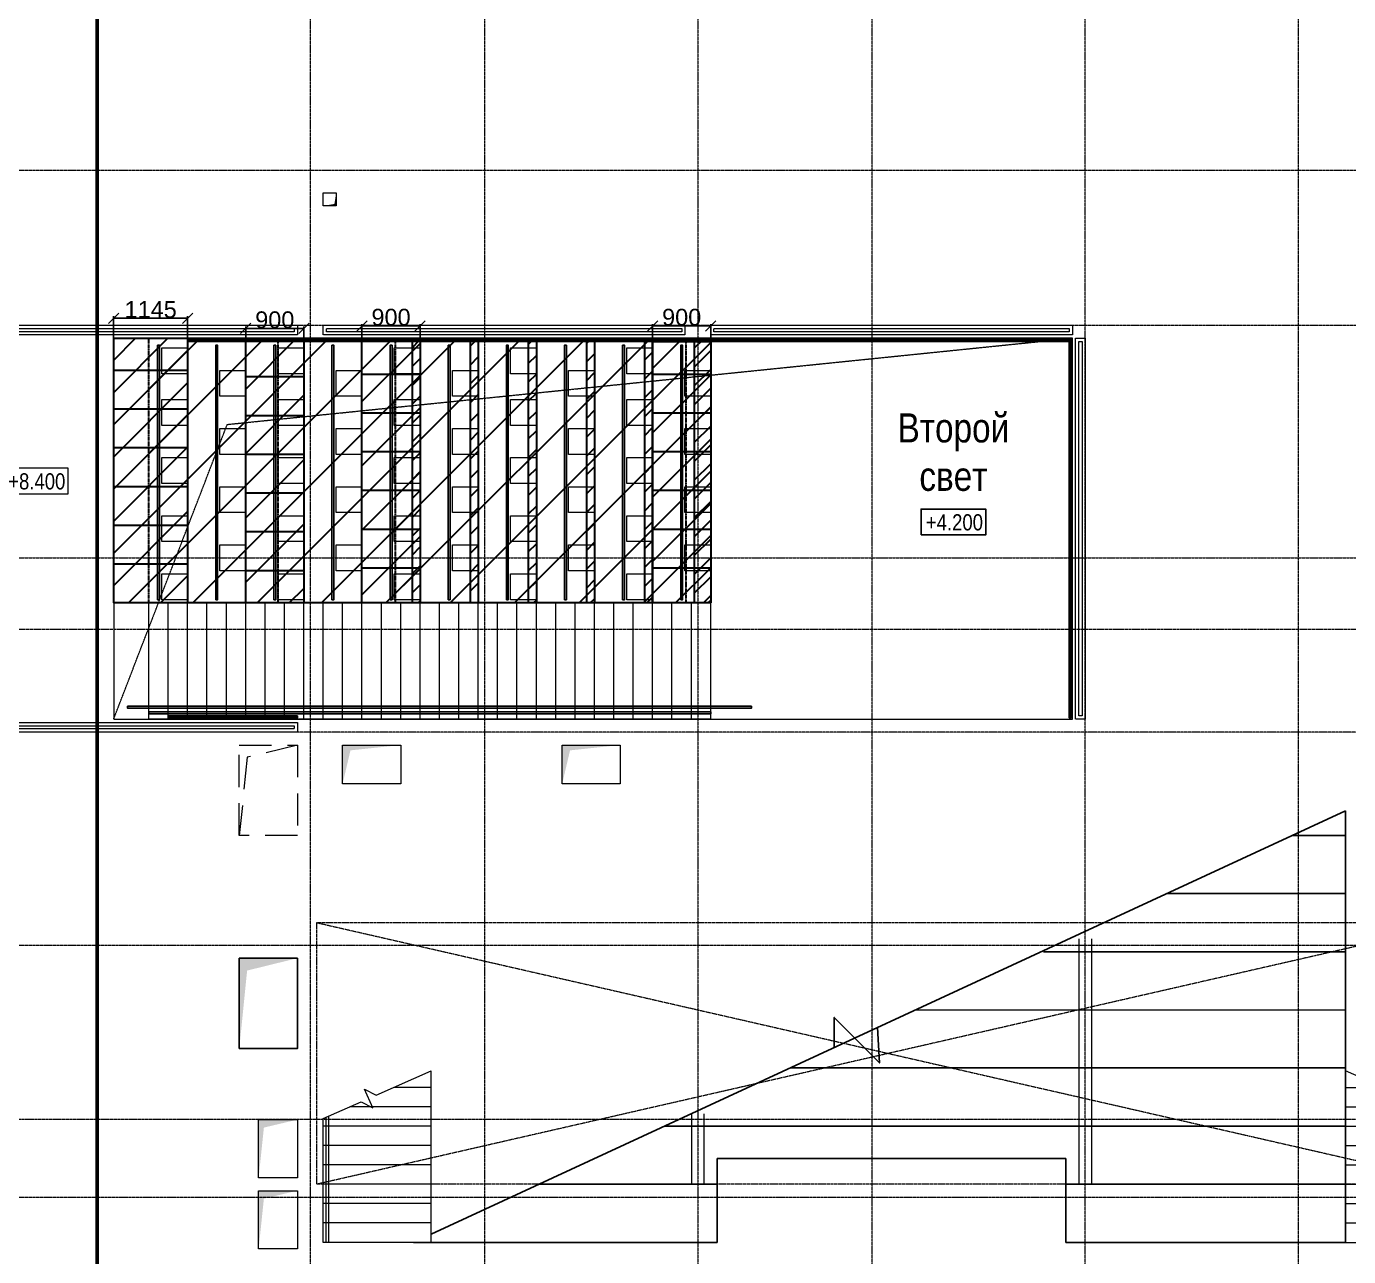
# Model space of a CAD drawing. Header units: millimetres. Extents: x -65509 to 912790, y 446 to 713294.
# Drawn here: x 189502 to 209973, y 369356 to 388404 of the extents above; entities that cross this region are included whole.
import ezdxf
from ezdxf.enums import TextEntityAlignment as Align

# ---------------------------------------------------------------- set-up
doc = ezdxf.new("R2010")
doc.units = ezdxf.units.MM
for name, pattern in [('( Hidden )', [0.375, 0.25, -0.125]), ('CENTER2', [28.575, 19.05, -3.175, 3.175, -3.175]), ('DASHED', [19.05, 12.7, -6.35]), ('HIDDEN', [9.525, 6.35, -3.175])]:
    doc.linetypes.add(name, pattern=pattern)
doc.layers.get('Defpoints').update_dxf_attribs({"color": 250})
for name, color, linetype, lineweight in [('7.7.0) ммп алм резка', 6, 'Continuous', 30), ('7.7.1) ммп демонтаж бетона', 1, 'Continuous', 30), ('7.7.2) ммп кирпич', 20, 'Continuous', 30), ('7.7.3) ммп монтаж бетона', 5, 'Continuous', 30), ('АР_Мебель', 250, 'Continuous', 5), ('АР_Отметка', 250, 'Continuous', 13), ('АР_Разрезы марка', 7, 'Continuous', 13), ('АР_Стены ЖБ', 250, 'Continuous', 35), ('АР_Ф_ЛК', 250, 'Continuous', 5), ('ВК_Шахты', 250, 'Continuous', 9), ('ОВ_Классы', 250, 'Continuous', 0), ('ОВ_Шахты', 250, 'Continuous', 5), ('ОВ_Шахты_блок 4.1', 250, 'Continuous', 25), ('ПБ_Шторы', 8, 'Continuous', 5), ('РД_Ограждения', 250, 'Continuous', 25), ('РД_Оси_100', 250, 'Continuous', 0)]:
    doc.layers.add(name, color=color, linetype=linetype, lineweight=lineweight)
doc.layers.add('АР_Делит', color=250, linetype='Continuous', lineweight=0, plot=False)
doc.layers.add('ЛК_Открытая', color=250, linetype='Continuous')
doc.styles.add('Arial_Narrow_08', font='ARIALN.TTF', dxfattribs={"width": 0.8})
doc.styles.get("Standard").update_dxf_attribs({"font": 'arial.ttf'})
doc.styles.add('style1', font='ARIALN.TTF')
doc.dimstyles.new('ISO-25', dxfattribs={"dimtxt": 2.5, "dimasz": 2.5, "dimexe": 1.25, "dimexo": 0.625, "dimtad": 1, "dimtxsty": 'Standard', "dimcen": 2.5, "dimadec": 0, "dimazin": 0, "dimtfac": 1, "dimtmove": 0, "dimatfit": 3, "dimfxl": 1, "dimarcsym": 0})

# ---------------------------------------------------------------- blocks, each defined once
blk = doc.blocks.new('СОШ_2200_АР_ОСИ_М100_28.05.24')
at = {"layer": 'РД_Оси_100', "linetype": 'CENTER2'}
for p, q in [((73200, -6155), (73200, 139938.679)), ((79200, -6155), (79200, 139938.679)), ((85200, -6155), (85200, 139938.679)), ((88500, -6155), (88500, 139938.679)), ((91800, -6155), (91800, 139938.679)), ((-5954.958, 90900), (119910, 90900)), ((-5954.958, 88500), (119910, 88500)), ((-5954.958, 84900), (119910, 84900)), ((119910, 82200), (-5954.958, 82200)), ((-5954.958, 78900), (119910, 78900)), ((119910, 76200), (-5954.958, 76200)), ((-5954.958, 75000), (119910, 75000))]:
    blk.add_line(p, q, dxfattribs=at)
for points in [[(76500, 139938.679), (76500, -6155)], [(82500, 139938.679), (82500, -6155)]]:
    blk.add_lwpolyline(points, dxfattribs=at)
blk = doc.blocks.new('ЛК_открытая 1 эт 1500')
at = {"layer": 'АР_Ф_ЛК', "color": 5, "lineweight": 0}
for p, q in [((-920, 0), (-920, 2654)), ((-920, 2400), (-343, 2400)), ((-920, 2100), (338, 2100)), ((665, 0), (665, 1956)), ((705, 0), (705, 1938)), ((750, 0), (750, 1918)), ((-920, 1800), (750, 1800)), ((-920, 1500), (750, 1500)), ((-920, 1200), (750, 1200)), ((-920, 900), (750, 900)), ((-920, 600), (750, 600)), ((-920, 300), (750, 300)), ((-920, 0), (750, 0))]:
    blk.add_line(p, q, dxfattribs=at)
blk.add_lwpolyline([(750, 1918), (162, 2177), (-16, 2085), (111, 2371), (-67, 2278), (-920, 2654)], dxfattribs=at)
at = {"layer": 'АР_Ф_ЛК', "lineweight": 0}
blk.add_lwpolyline([(-85, 2071, 0, 150, 0), (-85, 1604, 0, 0, 0), (-85, 0, 0, 0, 0)], format="xyseb", dxfattribs=at)
blk = doc.blocks.new('Отметка_план')
at = {"color": 7}
blk.add_lwpolyline([(0, 0), (10, 0), (10, 4), (0, 4)], close=True, dxfattribs=at)
at = {"style": 'Arial_Narrow_08', "width": 0.8}
blk.add_attdef('OTMG', text='', height=2.5, dxfattribs=at).set_placement((9.06, 0.7), align=Align.RIGHT)
blk = doc.blocks.new('otv')
at = {"linetype": 'Continuous'}
blk.add_lwpolyline([(0, -1), (0, 0), (1, 0), (1, -1)], close=True, dxfattribs=at)
blk.add_solid([(0, -1), (0, 0), (0.135, -0.137), (1, 0)], dxfattribs=at)
blk = doc.blocks.new('otv пунктир')
at = {"linetype": 'HIDDEN', "ltscale": 0.07}
blk.add_lwpolyline([(0, 0), (0, 1), (1, 1), (1, 0)], close=True, dxfattribs=at)
blk.add_lwpolyline([(0, 1), (0.135, 0.137), (1, 0)], dxfattribs=at)
blk = doc.blocks.new('*U575')
at = {"layer": '7.7.0) ммп алм резка'}
blk.add_lwpolyline([(450, 0), (-450, 0)], dxfattribs=at)
blk = doc.blocks.new('*U576')
at = {"layer": '7.7.0) ммп алм резка', "color": 0, "linetype": 'ByBlock', "lineweight": -2, "transparency": 16777216}
for p in [(0, 3000), (0, 2400), (0, 1800), (0, 1200), (0, 600), (0, 0)]:
    blk.add_blockref('*U575', p, dxfattribs=at)
blk = doc.blocks.new('*U577')
at = {"layer": '7.7.0) ммп алм резка'}
blk.add_lwpolyline([(450, 0), (-450, 0)], dxfattribs=at)
blk = doc.blocks.new('*U578')
at = {"layer": '7.7.0) ммп алм резка', "color": 0, "linetype": 'ByBlock', "lineweight": -2, "transparency": 16777216}
for p in [(0, 3000), (0, 2400), (0, 1800), (0, 1200), (0, 600), (0, 0)]:
    blk.add_blockref('*U577', p, dxfattribs=at)
blk = doc.blocks.new('*U583')
at = {"layer": '7.7.0) ммп алм резка'}
blk.add_lwpolyline([(450, 0), (-450, 0)], dxfattribs=at)
blk = doc.blocks.new('*U584')
at = {"layer": '7.7.0) ммп алм резка', "color": 0, "linetype": 'ByBlock', "lineweight": -2, "transparency": 16777216}
for p in [(0, 3000), (0, 2400), (0, 1800), (0, 1200), (0, 600), (0, 0)]:
    blk.add_blockref('*U583', p, dxfattribs=at)
blk = doc.blocks.new('_Oblique')
at = {"color": 0, "linetype": 'ByBlock', "lineweight": -2}
blk.add_line((-0.5, -0.5), (0.5, 0.5), dxfattribs=at)
blk = doc.blocks.new('*D585')
at = {"layer": '7.7.0) ммп алм резка', "color": 0, "lineweight": -2, "transparency": 16777216}
for p, q in [((190852, 383107), (190852, 383916)), ((190852, 383886), (191997, 383886)), ((191997, 383107), (191997, 383916))]:
    blk.add_line(p, q, dxfattribs=at)
at = {"layer": 'Defpoints', "color": 0, "lineweight": 25, "transparency": 16777216}
for p in [(191997, 383886), (190852, 383077), (191997, 383077)]:
    blk.add_point(p, dxfattribs=at)
at = {"layer": '7.7.0) ммп алм резка', "color": 0, "lineweight": -2, "transparency": 16777216, "xscale": 160, "yscale": 160, "zscale": 160, "rotation": 180}
blk.add_blockref('_Oblique', (190852, 383886), dxfattribs=at)
at = {"layer": '7.7.0) ммп алм резка', "color": 0, "lineweight": -2, "transparency": 16777216, "xscale": 160, "yscale": 160, "zscale": 160}
blk.add_blockref('_Oblique', (191997, 383886), dxfattribs=at)
at = {"layer": '7.7.0) ммп алм резка', "color": 0, "lineweight": 25, "transparency": 16777216, "insert": (191425, 384019), "char_height": 260, "attachment_point": 5}
blk.add_mtext('1145', dxfattribs=at)
blk = doc.blocks.new('*D586')
at = {"layer": '7.7.0) ммп алм резка', "color": 0, "lineweight": -2, "transparency": 16777216}
for p, q in [((192897, 383007), (192897, 383757)), ((192897, 383727), (193797, 383727)), ((193797, 383007), (193797, 383757))]:
    blk.add_line(p, q, dxfattribs=at)
at = {"layer": 'Defpoints', "color": 0, "lineweight": 25, "transparency": 16777216}
for p in [(193797, 383727), (192897, 382977), (193797, 382977)]:
    blk.add_point(p, dxfattribs=at)
at = {"layer": '7.7.0) ммп алм резка', "color": 0, "lineweight": -2, "transparency": 16777216, "xscale": 160, "yscale": 160, "zscale": 160, "rotation": 180}
blk.add_blockref('_Oblique', (192897, 383727), dxfattribs=at)
at = {"layer": '7.7.0) ммп алм резка', "color": 0, "lineweight": -2, "transparency": 16777216, "xscale": 160, "yscale": 160, "zscale": 160}
blk.add_blockref('_Oblique', (193797, 383727), dxfattribs=at)
at = {"layer": '7.7.0) ммп алм резка', "color": 0, "lineweight": 25, "transparency": 16777216, "insert": (193347, 383860), "char_height": 260, "attachment_point": 5}
blk.add_mtext('900', dxfattribs=at)
blk = doc.blocks.new('*D587')
at = {"layer": '7.7.0) ммп алм резка', "color": 0, "lineweight": -2, "transparency": 16777216}
for p, q in [((194697, 383046), (194697, 383796)), ((194697, 383766), (195597, 383766)), ((195597, 383046), (195597, 383796))]:
    blk.add_line(p, q, dxfattribs=at)
at = {"layer": 'Defpoints', "color": 0, "lineweight": 25, "transparency": 16777216}
for p in [(195597, 383766), (194697, 383016), (195597, 383016)]:
    blk.add_point(p, dxfattribs=at)
at = {"layer": '7.7.0) ммп алм резка', "color": 0, "lineweight": -2, "transparency": 16777216, "xscale": 160, "yscale": 160, "zscale": 160, "rotation": 180}
blk.add_blockref('_Oblique', (194697, 383766), dxfattribs=at)
at = {"layer": '7.7.0) ммп алм резка', "color": 0, "lineweight": -2, "transparency": 16777216, "xscale": 160, "yscale": 160, "zscale": 160}
blk.add_blockref('_Oblique', (195597, 383766), dxfattribs=at)
at = {"layer": '7.7.0) ммп алм резка', "color": 0, "lineweight": 25, "transparency": 16777216, "insert": (195147, 383900), "char_height": 260, "attachment_point": 5}
blk.add_mtext('900', dxfattribs=at)
blk = doc.blocks.new('*D588')
at = {"layer": '7.7.0) ммп алм резка', "color": 0, "lineweight": -2, "transparency": 16777216}
for p, q in [((199197, 383046), (199197, 383796)), ((199197, 383766), (200097, 383766)), ((200097, 383046), (200097, 383796))]:
    blk.add_line(p, q, dxfattribs=at)
at = {"layer": 'Defpoints', "color": 0, "lineweight": 25, "transparency": 16777216}
for p in [(200097, 383766), (199197, 383016), (200097, 383016)]:
    blk.add_point(p, dxfattribs=at)
at = {"layer": '7.7.0) ммп алм резка', "color": 0, "lineweight": -2, "transparency": 16777216, "xscale": 160, "yscale": 160, "zscale": 160, "rotation": 180}
blk.add_blockref('_Oblique', (199197, 383766), dxfattribs=at)
at = {"layer": '7.7.0) ммп алм резка', "color": 0, "lineweight": -2, "transparency": 16777216, "xscale": 160, "yscale": 160, "zscale": 160}
blk.add_blockref('_Oblique', (200097, 383766), dxfattribs=at)
at = {"layer": '7.7.0) ммп алм резка', "color": 0, "lineweight": 25, "transparency": 16777216, "insert": (199647, 383900), "char_height": 260, "attachment_point": 5}
blk.add_mtext('900', dxfattribs=at)

msp = doc.modelspace()

# ---------------------------------------------------------------- hatches: boundary and pattern name
at = {"layer": '7.7.1) ммп демонтаж бетона'}
h = msp.add_hatch(dxfattribs=at)
h.set_pattern_fill('ANSI31', color=256, scale=111)
h.paths.add_polyline_path([(191997.159, 379476.731), (190852.235, 379476.731), (190852.235, 383576.739), (191997.159, 383576.739)])
h = msp.add_hatch(dxfattribs=at)
h.set_pattern_fill('ANSI31', color=256, scale=111)
h.paths.add_polyline_path([(192897.159, 383576.739), (193797.159, 383576.739), (193797.159, 379476.731), (192897.159, 379476.731)])
h = msp.add_hatch(dxfattribs=at)
h.set_pattern_fill('ANSI31', color=256, scale=111)
h.paths.add_polyline_path([(195597.159, 379476.731), (194697.159, 379476.731), (194697.159, 383576.731), (195597.159, 383576.731)])
h = msp.add_hatch(dxfattribs=at)
h.set_pattern_fill('ANSI31', color=256, scale=111)
h.paths.add_polyline_path([(200097.159, 379476.731), (199197.159, 379476.731), (199197.159, 383526.733), (200097.159, 383526.733)])
at = {"layer": '7.7.2) ммп кирпич'}
h = msp.add_hatch(dxfattribs=at)
h.set_pattern_fill('ANSI31', color=256, scale=65)
h.paths.add_polyline_path([(195597.159, 379476.731), (195477.159, 379476.731), (195477.159, 383539.862), (195597.159, 383539.862)])
h = msp.add_hatch(dxfattribs=at)
h.set_pattern_fill('ANSI31', color=256, scale=65)
h.paths.add_polyline_path([(196497.159, 379476.731), (196377.159, 379476.731), (196377.159, 383539.862), (196497.159, 383539.862)])
h = msp.add_hatch(dxfattribs=at)
h.set_pattern_fill('ANSI31', color=256, scale=65)
h.paths.add_polyline_path([(197397.159, 379476.731), (197277.159, 379476.731), (197277.159, 383539.862), (197397.159, 383539.862)])
h = msp.add_hatch(dxfattribs=at)
h.set_pattern_fill('ANSI31', color=256, scale=65)
h.paths.add_polyline_path([(198297.159, 379476.731), (198177.159, 379476.731), (198177.159, 383539.862), (198297.159, 383539.862)])
h = msp.add_hatch(dxfattribs=at)
h.set_pattern_fill('ANSI31', color=256, scale=65)
h.paths.add_polyline_path([(199197.159, 379476.731), (199077.159, 379476.731), (199077.159, 383539.862), (199197.159, 383539.862)])
h = msp.add_hatch(dxfattribs=at)
h.set_pattern_fill('ANSI31', color=256, scale=65)
h.paths.add_polyline_path([(200097.159, 379476.731), (199847.159, 379476.731), (199847.159, 383553.397), (200097.159, 383553.397)])
at = {"layer": '7.7.3) ммп монтаж бетона'}
h = msp.add_hatch(dxfattribs=at)
h.set_pattern_fill('ANSI31', color=256, scale=222)
h.paths.add_polyline_path([(190852.235, 383576.739), (199197.159, 383576.739), (199197.159, 379476.731), (190852.235, 379476.731)])
at = {"layer": 'РД_Ограждения'}
h = msp.add_hatch(dxfattribs=at)
h.set_pattern_fill('ANSI31', color=256)
h.set_pattern_definition([(45, (-1166325.989, 486511.6637), (-2.24506403, 2.24506403), [])])
h.paths.add_polyline_path([(191997.159, 383526.733), (205647.159, 383526.733), (205647.159, 377726.733), (205647.159, 377696.733), (205677.159, 377696.733), (205677.159, 383556.733), (191997.159, 383556.733)])
h = msp.add_hatch(dxfattribs=at)
h.set_pattern_fill('ANSI31', color=256)
h.set_pattern_definition([(45, (-1159317.5414, 471837.3705), (-2.24506403, 2.24506403), [])])
h.paths.add_polyline_path([(191697.159, 377726.733), (191697.159, 377696.733), (193696.416, 377696.733), (193696.416, 377726.733)])

# ---------------------------------------------------------------- linework, layer by layer
at = {"color": 1, "lineweight": 53}
msp.add_lwpolyline([(190597.159, 434415.412), (190597.159, 365336.035)], dxfattribs=at)
at = {"linetype": 'HIDDEN', "lineweight": 0}
for points in [[(205797.159, 374276.733), (205797.159, 370476.733), (205997.159, 370476.733), (205997.159, 374276.733)], [(199797.159, 371568.308), (199797.159, 370476.733), (199997.159, 370476.733), (199997.159, 371568.308)]]:
    msp.add_lwpolyline(points, dxfattribs=at)
at = {"layer": '7.7.0) ммп алм резка', "linetype": '( Hidden )'}
for points in [[(191392.923, 383576.739), (191392.923, 379476.731)], [(193392.923, 383576.739), (193392.923, 379476.731)], [(195212.315, 383576.739), (195212.315, 379476.731)], [(199712.315, 383576.739), (199712.315, 379476.731)]]:
    msp.add_lwpolyline(points, dxfattribs=at)
at = {"layer": '7.7.0) ммп алм резка'}
for points in [[(191997.159, 383076.731), (190852.235, 383076.731)], [(191997.159, 382476.731), (190852.235, 382476.731)], [(191997.159, 381876.731), (190852.235, 381876.731)], [(191997.159, 381276.731), (190852.235, 381276.731)], [(191997.159, 380676.731), (190852.235, 380676.731)], [(191997.159, 380076.731), (190852.235, 380076.731)]]:
    msp.add_lwpolyline(points, dxfattribs=at)
at = {"layer": '7.7.1) ммп демонтаж бетона'}
for points in [[(191997.159, 379476.731), (190852.235, 379476.731), (190852.235, 383576.739), (191997.159, 383576.739)], [(192897.159, 383576.739), (193797.159, 383576.739), (193797.159, 379476.731), (192897.159, 379476.731)], [(195597.159, 379476.731), (194697.159, 379476.731), (194697.159, 383576.731), (195597.159, 383576.731)], [(200097.159, 379476.731), (199197.159, 379476.731), (199197.159, 383526.733), (200097.159, 383526.733)]]:
    msp.add_lwpolyline(points, close=True, dxfattribs=at)
at = {"layer": '7.7.2) ммп кирпич'}
for points in [[(195597.159, 379476.731), (195477.159, 379476.731), (195477.159, 383539.862), (195597.159, 383539.862)], [(196497.159, 379476.731), (196377.159, 379476.731), (196377.159, 383539.862), (196497.159, 383539.862)], [(197397.159, 379476.731), (197277.159, 379476.731), (197277.159, 383539.862), (197397.159, 383539.862)], [(198297.159, 379476.731), (198177.159, 379476.731), (198177.159, 383539.862), (198297.159, 383539.862)], [(199197.159, 379476.731), (199077.159, 379476.731), (199077.159, 383539.862), (199197.159, 383539.862)], [(200097.159, 379476.731), (199847.159, 379476.731), (199847.159, 383553.397), (200097.159, 383553.397)]]:
    msp.add_lwpolyline(points, close=True, dxfattribs=at)
at = {"layer": '7.7.3) ммп монтаж бетона'}
msp.add_lwpolyline([(190852.235, 383576.739), (199197.159, 383576.739), (199197.159, 379476.731), (190852.235, 379476.731)], close=True, dxfattribs=at)
at = {"layer": 'АР_Делит', "linetype": 'DASHED'}
msp.add_lwpolyline([(211696.497, 370477.525), (193997.159, 370475.942), (193997.159, 374526.733), (211696.497, 374528.316)], close=True, dxfattribs=at)
for points in [[(211697.159, 374526.733), (193997.159, 370475.942)], [(193997.159, 374526.733), (211696.497, 370477.525)]]:
    msp.add_lwpolyline(points, dxfattribs=at)
at = {"layer": 'АР_Мебель'}
for p, q in [((195767.159, 369701.786), (209927.159, 376260.088)), ((209927.159, 376260.088), (209927.159, 369576.733)), ((209099.459, 375876.733), (209927.159, 375876.733)), ((207156.273, 374976.733), (209927.159, 374976.733)), ((205247.439, 374076.733), (209927.159, 374076.733)), ((203269.902, 373176.733), (209927.159, 373176.733)), ((201326.716, 372276.733), (209927.159, 372276.733)), ((199383.53, 371376.733), (210297.158, 371376.733)), ((200197.159, 370876.733), (200197.159, 369576.733)), ((200197.159, 370876.733), (205597.159, 370876.733)), ((205597.159, 370876.733), (205597.159, 369576.733)), ((197440.344, 370476.733), (200197.159, 370476.733)), ((205597.159, 370476.733), (210297.158, 370476.733)), ((195497.159, 369576.733), (200197.159, 369576.733)), ((205597.159, 369576.733), (210297.158, 369576.733))]:
    msp.add_line(p, q, dxfattribs=at)
for points in [[(191597.159, 383026.733), (191597.159, 383426.733), (191997.159, 383426.733), (191997.159, 383026.733)], [(193397.159, 383026.733), (193397.159, 383426.733), (193797.159, 383426.733), (193797.159, 383026.733)], [(195197.159, 383026.733), (195197.159, 383426.733), (195597.159, 383426.733), (195597.159, 383026.733)], [(196997.159, 383026.733), (196997.159, 383426.733), (197397.159, 383426.733), (197397.159, 383026.733)], [(198797.159, 383026.733), (198797.159, 383426.733), (199197.159, 383426.733), (199197.159, 383026.733)], [(192497.159, 382676.733), (192497.159, 383076.733), (192897.159, 383076.733), (192897.159, 382676.733)], [(194297.159, 382676.733), (194297.159, 383076.733), (194697.159, 383076.733), (194697.159, 382676.733)], [(196097.159, 382676.733), (196097.159, 383076.733), (196497.159, 383076.733), (196497.159, 382676.733)], [(197897.159, 382676.733), (197897.159, 383076.733), (198297.159, 383076.733), (198297.159, 382676.733)], [(199697.159, 382676.733), (199697.159, 383076.733), (200097.159, 383076.733), (200097.159, 382676.733)], [(191597.159, 382226.733), (191597.159, 382626.733), (191997.159, 382626.733), (191997.159, 382226.733)], [(193397.159, 382226.733), (193397.159, 382626.733), (193797.159, 382626.733), (193797.159, 382226.733)], [(195197.159, 382226.733), (195197.159, 382626.733), (195597.159, 382626.733), (195597.159, 382226.733)], [(196997.159, 382226.733), (196997.159, 382626.733), (197397.159, 382626.733), (197397.159, 382226.733)], [(198797.159, 382226.733), (198797.159, 382626.733), (199197.159, 382626.733), (199197.159, 382226.733)], [(192497.159, 381776.733), (192497.159, 382176.733), (192897.159, 382176.733), (192897.159, 381776.733)], [(194297.159, 381776.733), (194297.159, 382176.733), (194697.159, 382176.733), (194697.159, 381776.733)], [(196097.159, 381776.733), (196097.159, 382176.733), (196497.159, 382176.733), (196497.159, 381776.733)], [(197897.159, 381776.733), (197897.159, 382176.733), (198297.159, 382176.733), (198297.159, 381776.733)], [(199697.159, 381776.733), (199697.159, 382176.733), (200097.159, 382176.733), (200097.159, 381776.733)], [(191597.159, 381326.733), (191597.159, 381726.733), (191997.159, 381726.733), (191997.159, 381326.733)], [(193397.159, 381326.733), (193397.159, 381726.733), (193797.159, 381726.733), (193797.159, 381326.733)], [(195197.159, 381326.733), (195197.159, 381726.733), (195597.159, 381726.733), (195597.159, 381326.733)], [(196997.159, 381326.733), (196997.159, 381726.733), (197397.159, 381726.733), (197397.159, 381326.733)], [(198797.159, 381326.733), (198797.159, 381726.733), (199197.159, 381726.733), (199197.159, 381326.733)], [(192497.159, 380876.733), (192497.159, 381276.733), (192897.159, 381276.733), (192897.159, 380876.733)], [(194297.159, 380876.733), (194297.159, 381276.733), (194697.159, 381276.733), (194697.159, 380876.733)], [(196097.159, 380876.733), (196097.159, 381276.733), (196497.159, 381276.733), (196497.159, 380876.733)], [(197897.159, 380876.733), (197897.159, 381276.733), (198297.159, 381276.733), (198297.159, 380876.733)], [(199697.159, 380876.733), (199697.159, 381276.733), (200097.159, 381276.733), (200097.159, 380876.733)], [(191597.159, 380426.733), (191597.159, 380826.733), (191997.159, 380826.733), (191997.159, 380426.733)], [(193397.159, 380426.733), (193397.159, 380826.733), (193797.159, 380826.733), (193797.159, 380426.733)], [(195197.159, 380426.733), (195197.159, 380826.733), (195597.159, 380826.733), (195597.159, 380426.733)], [(196997.159, 380426.733), (196997.159, 380826.733), (197397.159, 380826.733), (197397.159, 380426.733)], [(198797.159, 380426.733), (198797.159, 380826.733), (199197.159, 380826.733), (199197.159, 380426.733)], [(192497.159, 379976.733), (192497.159, 380376.733), (192897.159, 380376.733), (192897.159, 379976.733)], [(194297.159, 379976.733), (194297.159, 380376.733), (194697.159, 380376.733), (194697.159, 379976.733)], [(196097.159, 379976.733), (196097.159, 380376.733), (196497.159, 380376.733), (196497.159, 379976.733)], [(197897.159, 379976.733), (197897.159, 380376.733), (198297.159, 380376.733), (198297.159, 379976.733)], [(199697.159, 379976.733), (199697.159, 380376.733), (200097.159, 380376.733), (200097.159, 379976.733)], [(191597.159, 379526.733), (191597.159, 379926.733), (191997.159, 379926.733), (191997.159, 379526.733)], [(193397.159, 379526.733), (193397.159, 379926.733), (193797.159, 379926.733), (193797.159, 379526.733)], [(195197.159, 379526.733), (195197.159, 379926.733), (195597.159, 379926.733), (195597.159, 379526.733)], [(196997.159, 379526.733), (196997.159, 379926.733), (197397.159, 379926.733), (197397.159, 379526.733)], [(198797.159, 379526.733), (198797.159, 379926.733), (199197.159, 379926.733), (199197.159, 379526.733)]]:
    msp.add_lwpolyline(points, close=True, dxfattribs=at)
msp.add_lwpolyline([(202009.086, 372592.778), (202009.086, 373059.842), (202709.834, 372355.646), (202677.869, 372902.529)], dxfattribs=at)
at = {"layer": 'АР_Разрезы марка', "linetype": 'DASHED', "lineweight": 0}
msp.add_line((235741.979, 379066.203), (114878.266, 379066.203), dxfattribs=at)
at = {"layer": 'АР_Стены ЖБ', "linetype": 'HIDDEN', "lineweight": 0}
msp.add_lwpolyline([(190851.235, 377676.739), (192610.229, 382240.934), (205697.235, 383576.739)], dxfattribs=at)
at = {"layer": 'АР_Стены ЖБ', "lineweight": 5}
msp.add_lwpolyline([(190852.235, 377676.739), (205697.235, 377676.739), (205697.235, 383576.739), (190852.235, 383576.739)], close=True, dxfattribs=at)
at = {"layer": 'ЛК_Открытая', "lineweight": 13}
for p, q in [((192897.159, 379476.731), (192897.159, 383576.731)), ((193797.159, 379476.731), (193797.159, 383576.731)), ((194697.159, 379476.731), (194697.159, 383576.731)), ((195597.159, 379476.731), (195597.159, 383576.731)), ((196497.159, 379476.731), (196497.159, 383576.731)), ((197397.159, 379476.731), (197397.159, 383576.731)), ((198297.159, 379476.731), (198297.159, 383576.731)), ((199197.159, 379476.731), (199197.159, 383576.731)), ((191997.159, 379476.731), (191397.159, 379476.731)), ((191397.159, 377676.731), (191397.159, 379476.731)), ((191697.159, 377676.731), (191697.159, 379476.731)), ((191997.159, 377676.731), (191997.159, 379476.731)), ((192897.159, 379476.731), (192297.159, 379476.731)), ((192297.159, 377676.731), (192297.159, 379476.731)), ((192597.159, 377676.731), (192597.159, 379476.731)), ((192897.159, 377676.731), (192897.159, 379476.731)), ((193797.159, 379476.731), (193197.159, 379476.731)), ((193197.159, 377676.731), (193197.159, 379476.731)), ((193497.159, 377676.731), (193497.159, 379476.731)), ((193797.159, 377676.731), (193797.159, 379476.731)), ((194697.159, 379476.731), (194097.159, 379476.731)), ((194097.159, 377676.731), (194097.159, 379476.731)), ((194397.159, 377676.731), (194397.159, 379476.731)), ((194697.159, 377676.731), (194697.159, 379476.731)), ((195597.159, 379476.731), (194997.159, 379476.731)), ((194997.159, 377676.731), (194997.159, 379476.731)), ((195297.159, 377676.731), (195297.159, 379476.731)), ((195597.159, 377676.731), (195597.159, 379476.731)), ((196497.159, 379476.731), (195897.159, 379476.731)), ((195897.159, 377676.731), (195897.159, 379476.731)), ((196197.159, 377676.731), (196197.159, 379476.731)), ((196497.159, 377676.731), (196497.159, 379476.731)), ((196797.159, 377676.731), (196797.159, 379476.731)), ((197097.159, 377676.731), (197097.159, 379476.731)), ((197397.159, 377676.731), (197397.159, 379476.731)), ((197697.159, 377676.731), (197697.159, 379476.731)), ((197997.159, 377676.731), (197997.159, 379476.731)), ((198297.159, 377676.731), (198297.159, 379476.731)), ((198597.159, 377676.731), (198597.159, 379476.731)), ((198897.159, 377676.731), (198897.159, 379476.731)), ((199197.159, 377676.731), (199197.159, 379476.731)), ((199497.159, 377676.731), (199497.159, 379476.731)), ((199797.159, 377676.731), (199797.159, 379476.731)), ((200097.159, 377676.731), (200097.159, 379476.731)), ((200097.159, 377676.731), (191397.159, 377676.731))]:
    msp.add_line(p, q, dxfattribs=at)
at = {"layer": 'ЛК_Открытая'}
for p, q in [((195767.159, 369701.786), (209927.159, 376260.088)), ((209927.159, 376260.088), (209927.159, 369576.733)), ((209099.46, 375876.733), (209927.159, 375876.733)), ((207156.274, 374976.733), (209927.159, 374976.733)), ((205247.44, 374076.733), (209927.159, 374076.733)), ((201326.716, 372276.733), (209927.159, 372276.733)), ((199383.531, 371376.733), (209927.159, 371376.733)), ((200197.159, 370876.733), (200197.159, 369576.733)), ((200197.159, 370876.733), (205597.159, 370876.733)), ((205597.159, 370876.733), (205597.159, 369576.733)), ((197440.345, 370476.733), (200197.159, 370476.733)), ((205597.159, 370476.733), (209927.159, 370476.733)), ((195767.159, 369576.733), (200197.159, 369576.733)), ((205597.159, 369576.733), (209927.159, 369576.733))]:
    msp.add_line(p, q, dxfattribs=at)
at = {"layer": 'ЛК_Открытая', "lineweight": 13}
for points in [[(191997.159, 379476.731), (191997.159, 383576.731), (200097.159, 383576.731), (200097.159, 379476.731), (199497.159, 379476.731)], [(192897.159, 379476.731), (192297.159, 379476.731)], [(193797.159, 379476.731), (193197.159, 379476.731)], [(194697.159, 379476.731), (194097.159, 379476.731)], [(195597.159, 379476.731), (194997.159, 379476.731)], [(196497.159, 379476.731), (195897.159, 379476.731)], [(197397.159, 379476.731), (196797.159, 379476.731)], [(198297.159, 379476.731), (197697.159, 379476.731)], [(199197.159, 379476.731), (198597.159, 379476.731)]]:
    msp.add_lwpolyline(points, dxfattribs=at)
at = {"layer": 'ЛК_Открытая'}
msp.add_lwpolyline([(191397.159, 378576.731, 0, 150, 0), (191863.407, 378576.731, 0, 0, 0), (200097.159, 378576.731, 0, 0, 0)], format="xyseb", dxfattribs=at)
msp.add_lwpolyline([(202009.087, 372592.778), (202009.087, 373059.842), (202709.835, 372355.646), (202677.87, 372902.529)], dxfattribs=at)
at = {"layer": 'ПБ_Шторы', "linetype": 'HIDDEN'}
for points in [[(193697.159, 383776.733), (193697.159, 383626.733), (188397.159, 383626.733), (188397.159, 383776.733)], [(193647.159, 383726.733), (193647.159, 383676.733), (188447.159, 383676.733), (188447.159, 383726.733)], [(199697.159, 383776.733), (199697.159, 383626.733), (194097.159, 383626.733), (194097.159, 383776.733)], [(199647.159, 383726.733), (199647.159, 383676.733), (194147.159, 383676.733), (194147.159, 383726.733)], [(205697.159, 383776.733), (205697.159, 383626.733), (200097.159, 383626.733), (200097.159, 383776.733)], [(205647.159, 383726.733), (205647.159, 383676.733), (200147.159, 383676.733), (200147.159, 383726.733)], [(205747.159, 383576.733), (205897.159, 383576.733), (205897.159, 377676.733), (205747.159, 377676.733)], [(205797.159, 383526.733), (205847.159, 383526.733), (205847.159, 377726.733), (205797.159, 377726.733)], [(193697.159, 377626.733), (193697.159, 377476.733), (188397.159, 377476.733), (188397.159, 377626.733)], [(193647.159, 377576.733), (193647.159, 377526.733), (188447.159, 377526.733), (188447.159, 377576.733)]]:
    msp.add_lwpolyline(points, close=True, dxfattribs=at)
at = {"layer": 'РД_Ограждения'}
for points in [[(191532.159, 379526.733), (191532.159, 383466.733), (191562.159, 383466.733), (191562.159, 379526.733)], [(191997.159, 383526.733), (205647.159, 383526.733), (205647.159, 377726.733), (205647.159, 377726.733), (205647.159, 377696.733), (205677.159, 377696.733), (205677.159, 383556.733), (191997.159, 383556.733), (191997.159, 383526.733)], [(192432.159, 379526.733), (192432.159, 383466.733), (192462.159, 383466.733), (192462.159, 379526.733)], [(193332.159, 379526.733), (193332.159, 383466.733), (193362.159, 383466.733), (193362.159, 379526.733)], [(194232.159, 379526.733), (194232.159, 383466.733), (194262.159, 383466.733), (194262.159, 379526.733)], [(195132.159, 379526.733), (195132.159, 383466.733), (195162.159, 383466.733), (195162.159, 379526.733)], [(196032.159, 379526.733), (196032.159, 383466.733), (196062.159, 383466.733), (196062.159, 379526.733)], [(196932.159, 379526.733), (196932.159, 383466.733), (196962.159, 383466.733), (196962.159, 379526.733)], [(197832.159, 379526.733), (197832.159, 383466.733), (197862.159, 383466.733), (197862.159, 379526.733)], [(198732.159, 379526.733), (198732.159, 383466.733), (198762.159, 383466.733), (198762.159, 379526.733)], [(199632.159, 379526.733), (199632.159, 383466.733), (199662.159, 383466.733), (199662.159, 379526.733)], [(191397.159, 377791.733), (191397.159, 377761.733), (200097.159, 377761.733), (200097.159, 377791.733)], [(191697.159, 377726.733), (191697.159, 377696.733), (193696.416, 377696.733), (193696.416, 377726.733)]]:
    msp.add_lwpolyline(points, close=True, dxfattribs=at)
msp.add_lwpolyline([(191067.159, 377846.733), (191067.159, 377876.733), (200727.159, 377876.733), (200727.159, 377846.733), (191107.159, 377846.733), (191107.159, 377846.733), (191067.159, 377846.733), (191067.159, 377876.733), (191107.159, 377876.733)], dxfattribs=at)

# ---------------------------------------------------------------- block references
at = {"layer": '7.7.0) ммп алм резка'}
for name, p in [('*U584', (193347.159, 379976.733)), ('*U576', (195147.159, 380016.406)), ('*U578', (199647.159, 380016.406))]:
    msp.add_blockref(name, p, dxfattribs=at)
at = {"layer": 'АР_Мебель', "xscale": -1}
msp.add_blockref('ЛК_открытая 1 эт 1500', (194847.159, 369576.733), dxfattribs=at)
at = {"layer": 'АР_Мебель'}
msp.add_blockref('ЛК_открытая 1 эт 1500', (210847.159, 369576.733), dxfattribs=at)
at = {"layer": 'АР_Отметка'}
ref = msp.add_blockref('Отметка_план', (189146.275, 381164.89), dxfattribs=dict(at, xscale=100, yscale=100, zscale=100))
ref.add_attrib('OTMG', '+8.400', dxfattribs={"layer": '0', "color": 0, "height": 250, "style": 'style1'}).set_placement((190103.693, 381484.706), align=Align.TOP_RIGHT)
at = {"layer": 'ВК_Шахты', "color": 1, "xscale": 200, "yscale": 200, "rotation": 180}
msp.add_blockref('otv', (194297.159, 385626.734), dxfattribs=at)
at = {"layer": 'ЛК_Открытая'}
ref = msp.add_blockref('Отметка_план', (203354.893, 380530.76), dxfattribs=dict(at, xscale=100, yscale=100, zscale=100))
ref.add_attrib('OTMG', '+4.200', dxfattribs={"layer": '0', "color": 0, "height": 250, "style": 'style1'}).set_placement((204312.311, 380850.576), align=Align.TOP_RIGHT)
at = {"layer": 'ЛК_Открытая', "xscale": -1}
msp.add_blockref('ЛК_открытая 1 эт 1500', (194847.159, 369576.733), dxfattribs=at)
at = {"layer": 'ЛК_Открытая'}
msp.add_blockref('ЛК_открытая 1 эт 1500', (210847.159, 369576.733), dxfattribs=at)
at = {"layer": 'ОВ_Классы', "xscale": 1400, "yscale": 900, "rotation": 270}
msp.add_blockref('otv пунктир', (192797.16, 377276.736), dxfattribs=at)
at = {"layer": 'ОВ_Шахты', "color": 1}
for p, xscale, yscale in [((194397.158, 377276.733), 900, 600), ((197797.158, 377276.733), 900, 600), ((193097.158, 371476.733), 600, 900), ((193097.158, 370376.733), 600, 900)]:
    msp.add_blockref('otv', p, dxfattribs=dict(at, xscale=xscale, yscale=yscale))
at = {"layer": 'ОВ_Шахты_блок 4.1', "xscale": 900, "yscale": 1400}
msp.add_blockref('otv', (192797.159, 373976.733), dxfattribs=at)
at = {"layer": 'РД_Оси_100'}
msp.add_blockref('СОШ_2200_АР_ОСИ_М100_28.05.24', (117397.159, 295276.733), dxfattribs=at)

# ---------------------------------------------------------------- texts
at = {"layer": 'ЛК_Открытая', "color": 7, "insert": (203854.501, 381809.481), "char_height": 450, "width": 2502.5, "attachment_point": 5, "style": 'style1'}
msp.add_mtext('Второй свет', dxfattribs=at)

# ---------------------------------------------------------------- dimensions: what is measured, and where the dimension line sits
at = {"layer": '7.7.0) ммп алм резка', "color": 0, "lineweight": 25}
for base, p1, p2, picture, middle in [((191997.159, 383885.585), (190852.235, 383076.731), (191997.159, 383076.731), '*D585', (191424.697, 384018.959)), ((195597.159, 383766.406), (194697.159, 383016.406), (195597.159, 383016.406), '*D587', (195147.159, 383899.78)), ((200097.159, 383766.406), (199197.159, 383016.406), (200097.159, 383016.406), '*D588', (199647.159, 383899.78)), ((193797.159, 383726.733), (192897.159, 382976.733), (193797.159, 382976.733), '*D586', (193347.159, 383860.107))]:
    dim = msp.add_linear_dim(base=base, p1=p1, p2=p2, dimstyle='ISO-25', override={"dimtxt": 260, "dimasz": 160, "dimexe": 30, "dimexo": 30, "dimdec": 0, "dimblk1": 'Oblique', "dimblk2": 'Oblique', "dimsah": 1}, dxfattribs=at)
    dim.commit()
    dim.dimension.update_dxf_attribs({"geometry": picture, "text_midpoint": middle})

doc.saveas('drawing.dxf')
